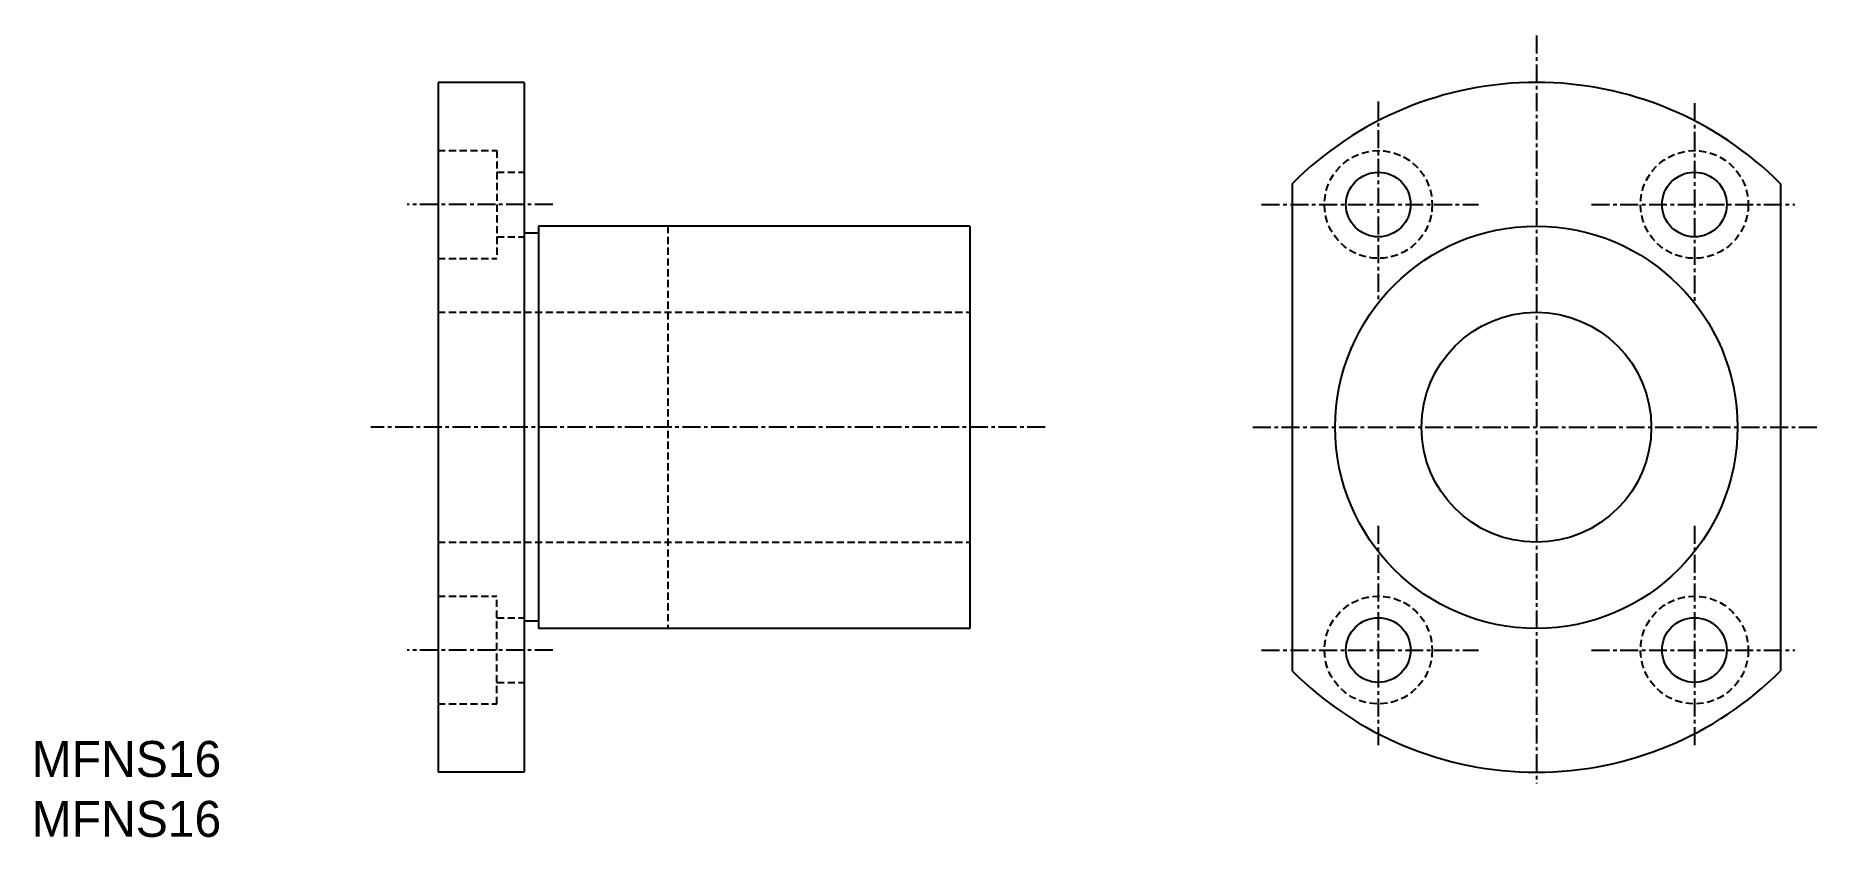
# Model space of a CAD drawing. Extents: x 10 to 134, y 10 to 66.
import ezdxf

# ---------------------------------------------------------------- set-up
doc = ezdxf.new("R2010")
doc.units = 0
doc.linetypes.add('CENTER', pattern=[2, 1.25, -0.25, 0.25, -0.25])
doc.linetypes.add('DASHED', pattern=[0.75, 0.5, -0.25])
doc.layers.get('0').update_dxf_attribs({"linetype": 'CONTINUOUS'})
doc.layers.add('CENTER', color=1, linetype='CENTER')

msp = doc.modelspace()

# ---------------------------------------------------------------- linework, layer by layer
at = {"color": 7, "linetype": 'CONTINUOUS'}
for p, q in [((38.28, 62.5), (38.28, 14.5)), ((44.28, 62.5), (38.28, 62.5)), ((44.28, 62.5), (44.28, 14.5)), ((97.72, 55.44), (97.72, 21.56)), ((131.72, 55.44), (131.72, 21.56)), ((45.28, 52.5), (45.28, 24.5)), ((75.28, 52.5), (45.28, 52.5)), ((75.28, 52.5), (75.28, 24.5)), ((45.28, 52), (44.28, 52)), ((45.28, 25), (44.28, 25)), ((75.28, 24.5), (45.28, 24.5)), ((44.28, 14.5), (38.28, 14.5))]:
    msp.add_line(p, q, dxfattribs=at)
at = {"color": 3, "linetype": 'DASHED'}
for p, q in [((38.28, 57.75), (42.38, 57.75)), ((42.38, 57.75), (42.38, 50.25)), ((42.38, 56.25), (44.28, 56.25)), ((54.28, 52.5), (54.28, 24.5)), ((42.38, 51.75), (44.28, 51.75)), ((38.28, 50.25), (42.38, 50.25)), ((38.28, 46.5), (75.28, 46.5)), ((38.28, 30.5), (75.28, 30.5)), ((38.28, 26.75), (42.38, 26.75)), ((42.38, 19.25), (42.38, 26.75)), ((42.38, 25.25), (44.28, 25.25)), ((42.38, 20.75), (44.28, 20.75)), ((38.28, 19.25), (42.38, 19.25))]:
    msp.add_line(p, q, dxfattribs=at)
for centre in [(103.72, 54), (125.72, 54), (103.72, 23), (125.72, 23)]:
    msp.add_circle(centre, 3.75, dxfattribs=at)
at = {"color": 7, "linetype": 'CONTINUOUS'}
for centre, radius in [((103.72, 54), 2.25), ((125.72, 54), 2.25), ((114.72, 38.5), 14), ((114.72, 38.5), 8), ((103.72, 23), 2.25), ((125.72, 23), 2.25)]:
    msp.add_circle(centre, radius, dxfattribs=at)
for start, end in [(44.9005, 135.0995), (224.9005, 315.0995)]:
    msp.add_arc((114.72, 38.5), 24, start, end, dxfattribs=at)
at = {"layer": 'CENTER', "color": 1, "linetype": 'CENTER'}
for p, q in [((114.72, 65.75), (114.72, 13.7)), ((103.72, 61.17), (103.72, 47.16)), ((125.72, 61.05), (125.72, 47.16)), ((46.27, 54), (36.12, 54)), ((95.6, 54), (110.7, 54)), ((118.56, 54), (132.7, 54)), ((80.54, 38.5), (33.6, 38.5)), ((94.99, 38.5), (134.34, 38.5)), ((103.72, 31.63), (103.72, 16.16)), ((125.72, 31.63), (125.72, 16.16)), ((46.27, 23), (36.12, 23)), ((95.6, 23), (110.7, 23)), ((118.56, 23), (132.7, 23))]:
    msp.add_line(p, q, dxfattribs=at)

# ---------------------------------------------------------------- texts
at = {"color": 7, "linetype": 'CONTINUOUS'}
for p in [(10, 14.17), (10, 10)]:
    msp.add_text('MFNS16', height=2.5, dxfattribs=at).set_placement(p)

doc.saveas('drawing.dxf')
